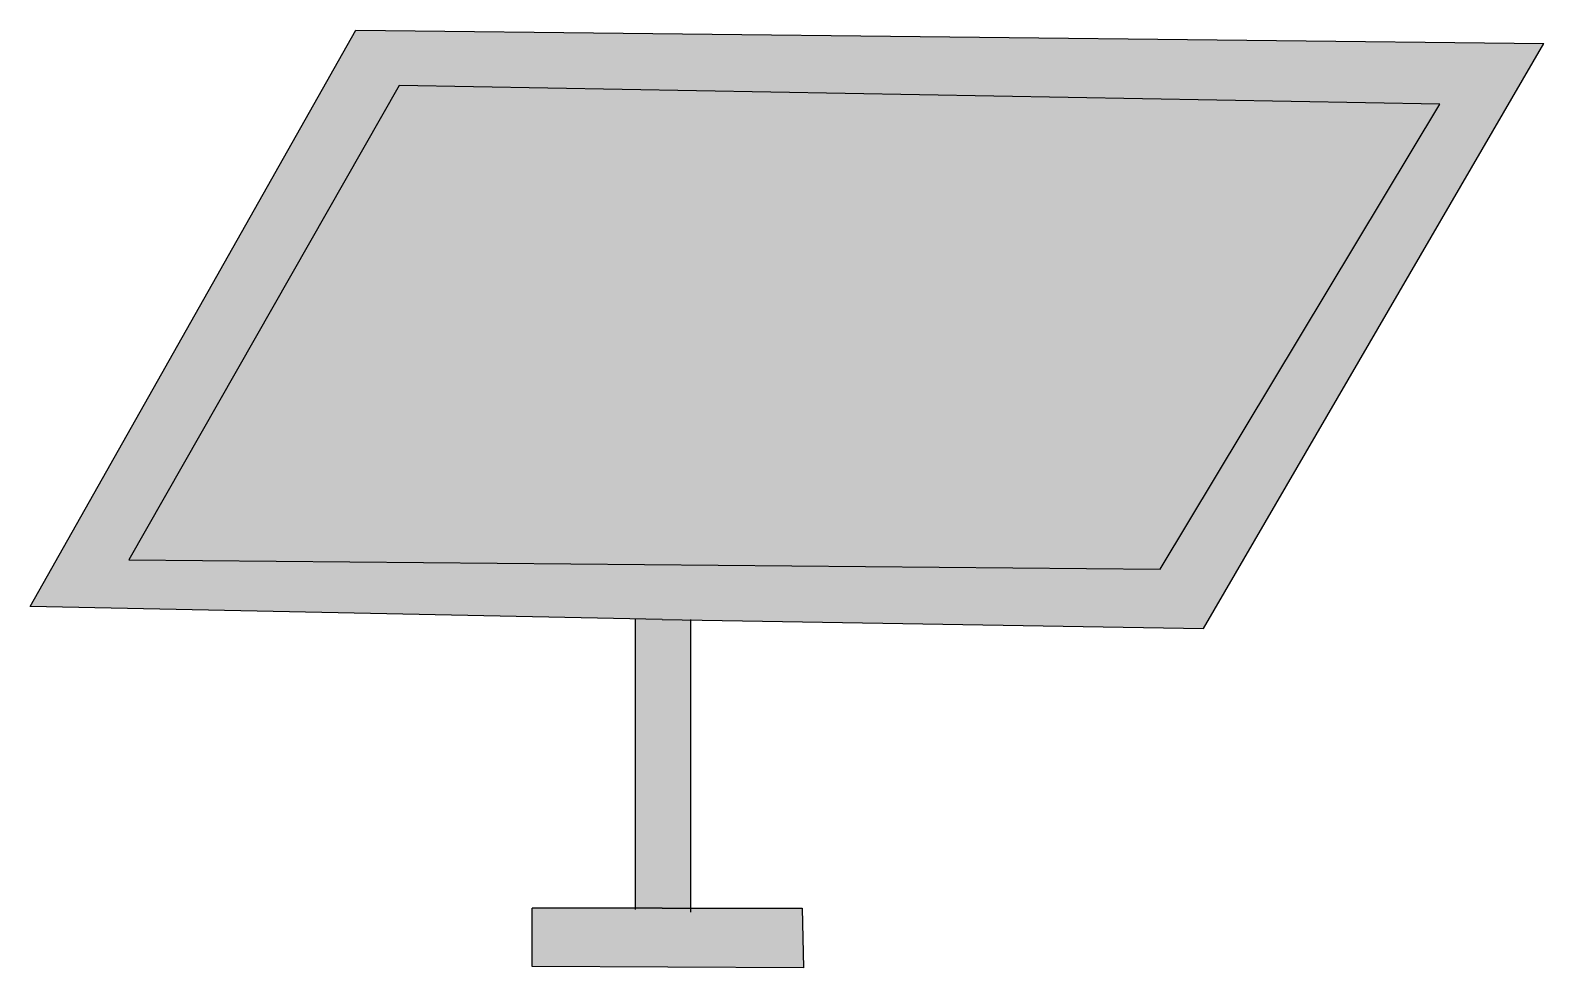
# Model space of a CAD drawing. Header units: millimetres. Extents: x -1.09 to 1.53, y -0.1 to 1.52.
import ezdxf

# ---------------------------------------------------------------- set-up
doc = ezdxf.new("R2010")
doc.units = ezdxf.units.MM

msp = doc.modelspace()

# ---------------------------------------------------------------- hatches: boundary and pattern name
h = msp.add_hatch(color=256)
h.paths.add_polyline_path([(-0.5309, 1.521), (-1.0948, 0.5229), (0, 0.5), (0.9373, 0.4843), (1.5267, 1.4978)])
h.paths.add_polyline_path([(1.347, 1.3927), (0.8622, 0.5872), (-0.9243, 0.6035), (-0.4559, 1.4253)], flags=16)
h.paths.add_polyline_path([(0.2444, -0.1032), (0.2424, 0), (0, 0), (-0.2252, 0), (-0.2253, -0.1009)])
for color, points in [(255, [(0.8622, 0.5872), (1.347, 1.3927), (-0.4559, 1.4253), (-0.9243, 0.6035)]), (256, [(-0.0468, 0), (0, 0), (0.049, 0), (0.049, 0.4992), (0, 0.5), (-0.0468, 0.501)])]:
    msp.add_hatch(color=color).paths.add_polyline_path(points)

# ---------------------------------------------------------------- linework, layer by layer
for p, q in [((-1.0948, 0.5229), (-0.5309, 1.521)), ((-0.5309, 1.521), (1.5267, 1.4978)), ((0.9373, 0.4843), (1.5267, 1.4978)), ((-0.4559, 1.4253), (-0.9243, 0.6035)), ((1.347, 1.3927), (-0.4559, 1.4253)), ((0.8622, 0.5872), (1.347, 1.3927)), ((-0.9243, 0.6035), (0.8622, 0.5872)), ((0, 0.5), (-1.0948, 0.5229)), ((0, 0.5), (0.9373, 0.4843)), ((-0.2253, -0.1009), (-0.2252, 0)), ((0, 0), (-0.2252, 0)), ((0, 0), (0.2424, 0)), ((0.2424, 0), (0.2444, -0.1032)), ((0.2444, -0.1032), (-0.2253, -0.1009))]:
    msp.add_line(p, q)
at = {"color": 7}
for p, q in [((-0.0468, 0.5003), (-0.0468, -0.0021)), ((0.049, 0.5003), (0.049, -0.0069))]:
    msp.add_line(p, q, dxfattribs=at)

doc.saveas('drawing.dxf')
